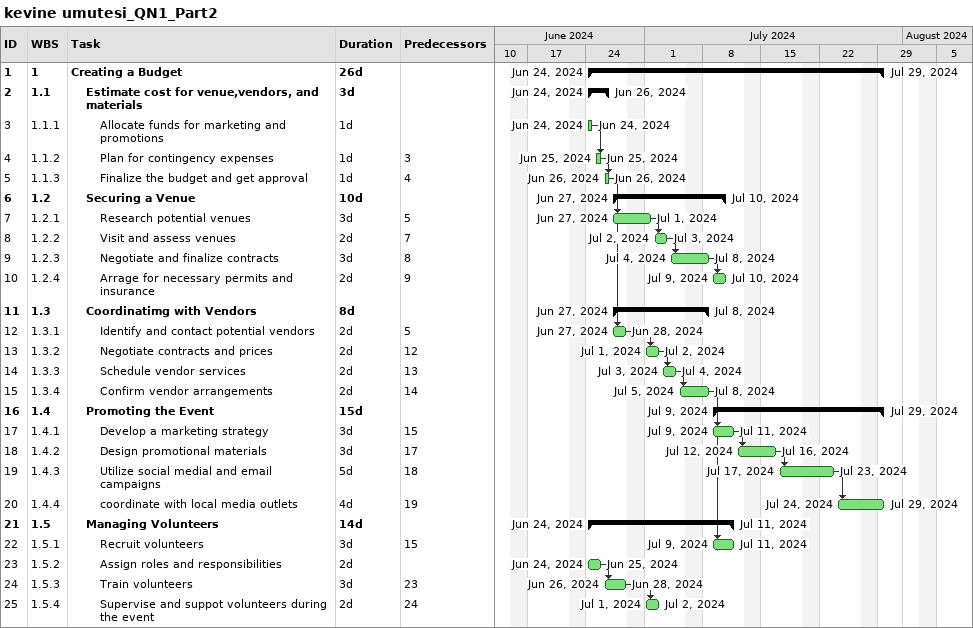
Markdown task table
kevine umutesi_QN1_Part2

| ID | WBS | Task | Duration | Start | Finish | Predecessors |
|---|---|---|---|---|---|---|
| 1 | 1 | **Creating a Budget** | 26d | 2024-06-24 | 2024-07-29 |  |
| 2 | 1.1 | **Estimate cost for venue,vendors, and materials** | 3d | 2024-06-24 | 2024-06-26 |  |
| 3 | 1.1.1 | Allocate funds for marketing and promotions | 1d | 2024-06-24 | 2024-06-24 |  |
| 4 | 1.1.2 | Plan for contingency expenses | 1d | 2024-06-25 | 2024-06-25 | 3 |
| 5 | 1.1.3 | Finalize the budget and get approval | 1d | 2024-06-26 | 2024-06-26 | 4 |
| 6 | 1.2 | **Securing a Venue** | 10d | 2024-06-27 | 2024-07-10 |  |
| 7 | 1.2.1 | Research potential venues | 3d | 2024-06-27 | 2024-07-01 | 5 |
| 8 | 1.2.2 | Visit and assess venues | 2d | 2024-07-02 | 2024-07-03 | 7 |
| 9 | 1.2.3 | Negotiate and finalize contracts | 3d | 2024-07-04 | 2024-07-08 | 8 |
| 10 | 1.2.4 | Arrage for necessary permits and insurance | 2d | 2024-07-09 | 2024-07-10 | 9 |
| 11 | 1.3 | **Coordinatimg with Vendors** | 8d | 2024-06-27 | 2024-07-08 |  |
| 12 | 1.3.1 | Identify and contact potential vendors | 2d | 2024-06-27 | 2024-06-28 | 5 |
| 13 | 1.3.2 | Negotiate contracts and prices | 2d | 2024-07-01 | 2024-07-02 | 12 |
| 14 | 1.3.3 | Schedule vendor services | 2d | 2024-07-03 | 2024-07-04 | 13 |
| 15 | 1.3.4 | Confirm vendor arrangements | 2d | 2024-07-05 | 2024-07-08 | 14 |
| 16 | 1.4 | **Promoting the Event** | 15d | 2024-07-09 | 2024-07-29 |  |
| 17 | 1.4.1 | Develop a marketing strategy | 3d | 2024-07-09 | 2024-07-11 | 15 |
| 18 | 1.4.2 | Design promotional materials | 3d | 2024-07-12 | 2024-07-16 | 17 |
| 19 | 1.4.3 | Utilize social medial and email campaigns | 5d | 2024-07-17 | 2024-07-23 | 18 |
| 20 | 1.4.4 | coordinate with local media outlets | 4d | 2024-07-24 | 2024-07-29 | 19 |
| 21 | 1.5 | **Managing Volunteers** | 14d | 2024-06-24 | 2024-07-11 |  |
| 22 | 1.5.1 | Recruit volunteers | 3d | 2024-07-09 | 2024-07-11 | 15 |
| 23 | 1.5.2 | Assign roles and responsibilities | 2d | 2024-06-24 | 2024-06-25 |  |
| 24 | 1.5.3 | Train volunteers | 3d | 2024-06-26 | 2024-06-28 | 23 |
| 25 | 1.5.4 | Supervise and suppot volunteers during the event | 2d | 2024-07-01 | 2024-07-02 | 24 |
